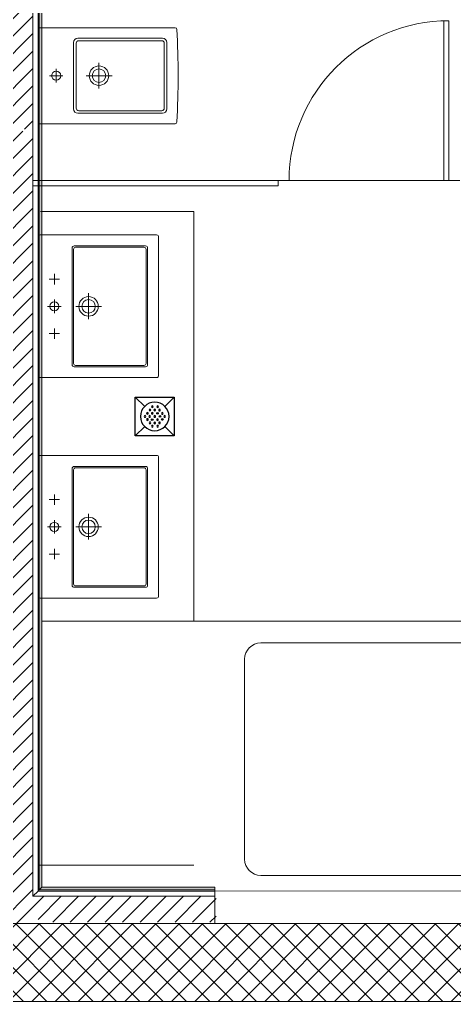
# Model space of a CAD drawing. Header units: millimetres. Extents: x -18512 to 101824, y -95768 to 52898.
# Drawn here: x 62117 to 63793, y -89132 to -85347 of the extents above; entities that cross this region are included whole.
import ezdxf

# ---------------------------------------------------------------- set-up
doc = ezdxf.new("R2010")
doc.units = ezdxf.units.MM
doc.header["$LTSCALE"] = 25
doc.layers.get('0').update_dxf_attribs({"color": 254, "lineweight": 0})
for name, color, linetype, lineweight in [('A-DOOR', 31, 'Continuous', 18), ('A-FLOR-OTLN', 6, 'Continuous', 18), ('I-FLR-TILE', 253, 'Continuous', 9), ('I-WALL', 2, 'Continuous', 9)]:
    doc.layers.add(name, color=color, linetype=linetype, lineweight=lineweight)
for name, color, linetype in [('AR WALL HATCH', 8, 'Continuous'), ('FLOOR DRAIN', 90, 'Continuous'), ('HAT', 8, 'Continuous')]:
    doc.layers.add(name, color=color, linetype=linetype)
pattern_1 = [(37.5, (59229.075, -128347.3092), (-0.16000313, 4.89413237), [0, -3.8608, 0, -4.318, 0, -4.1275]), (7.5, (59229.075, -128347.309), (4.4952328, 7.168251), [0, -2.0828, 0, -3.4798, 0, -1.3335]), (327.5, (59225.951, -128347.3092), (7.9099237, 0.01437185), [0, -1.27, 0, -4.572, 0, -5.969]), (317.5, (59225.951, -128347.309), (7.6355645, 2.2292932), [0, -0.635, 0, -2.9972, 0, -3.429])]
pattern_2 = [(45, (59229.075, -128347.31), (-33.67596, 33.67596), [])]

# ---------------------------------------------------------------- blocks, each defined once
blk = doc.blocks.new('C  Naga_Single-Flush-Dbl Acting - NAGA-Glass Door _GD01_-7050126-FIRST FLOOR FURNITURE PLAN')
at = {"layer": 'A-DOOR'}
for p, q in [((288, -10), (308, -10)), ((288, -626), (288, -10)), ((288, -10), (288, -626)), ((308, -10), (288, -10)), ((308, -10), (308, -626)), ((308, -626), (308, -10)), ((308, -626), (288, -626)), ((288, -626), (308, -626))]:
    blk.add_line(p, q, dxfattribs=at)
blk.add_arc((308, -10), 616, 180, 270, dxfattribs=at)
blk = doc.blocks.new('floor drain')
at = {"layer": 'FLOOR DRAIN', "linetype": 'Continuous'}
for p, q in [((-75, 75), (-38.9, 38.9)), ((75, 75), (38.9, 38.9)), ((-38.9, -38.9), (-75, -75)), ((38.9, -38.9), (75, -75))]:
    blk.add_line(p, q, dxfattribs=at)
blk.add_lwpolyline([(-75, -75), (75, -75), (75, 75), (-75, 75)], close=True, dxfattribs=at)
blk.add_circle((0, 0), 55, dxfattribs=at)
at = {"layer": 'FLOOR DRAIN', "color": 9, "linetype": 'Continuous'}
for centre in [(-9.4, 37.5), (11, 37.5), (-37.6, 0), (-28.1, 11.9), (-19.5, 0), (-18.6, 24.8), (0, 25.1), (0, 0), (10.6, 12.1), (18.3, 24.5), (38.2, 0), (-28.1, -11.9), (-18.6, -24.8), (-9.8, -12.2), (-9.4, -37.5), (0, -25.1), (11, -37.5), (18.3, -24.5), (29.1, -11.6)]:
    blk.add_circle(centre, 3.17, dxfattribs=at)
for centre, start, end in [((-9.8, 12.2), 0, 180), ((-9.8, 12.2), 180, 0), ((19.9, 0), 0, 180), ((19.9, 0), 180, 0), ((29.1, 11.6), 0, 180), ((29.1, 11.6), 180, 0), ((10.6, -12.1), 0, 180), ((10.6, -12.1), 180, 0)]:
    blk.add_arc(centre, 3.17, start, end, dxfattribs=at)
blk = doc.blocks.new('A$C6F726D13')
at = {"color": 252, "lineweight": 9}
for p, q in [((-523, -80), (-2275.9, -80)), ((-2535, -119.5), (-3135, -119.5)), ((-2535, -119.5), (-3135, -119.5)), ((-2338.9, -143), (-2338.9, -913.5)), ((-2275.9, -976.5), (-523, -976.5)), ((-2535, -1059.7), (-3120, -1059.7)), ((-2535, -2639.5), (-2535, -1059.7)), ((-2535, -2639.5), (-2535, -1059.7)), ((-3003.7, -1648.9), (-3003.7, -1199)), ((-2998.1, -1643.8), (-2998.1, -1204.1)), ((-2995.7, -1191), (-2720.4, -1191)), ((-2990.1, -1196.1), (-2726.6, -1196.1)), ((-2718.6, -1643.8), (-2718.6, -1204.1)), ((-2712.4, -1648.9), (-2712.4, -1199)), ((-2995.7, -1656.9), (-2720.4, -1656.9)), ((-2990.1, -1651.8), (-2726.6, -1651.8)), ((-2995.7, -2041), (-2720.4, -2041)), ((-3003.7, -2498.9), (-3003.7, -2049)), ((-2998.1, -2493.8), (-2998.1, -2054.1)), ((-2990.1, -2046.1), (-2726.6, -2046.1)), ((-2718.6, -2493.8), (-2718.6, -2054.1)), ((-2712.4, -2498.9), (-2712.4, -2049)), ((-2995.7, -2506.9), (-2720.4, -2506.9)), ((-2990.1, -2501.8), (-2726.6, -2501.8)), ((-3125, -2639.5), (-2535, -2639.5)), ((-3125, -2639.5), (-2535, -2639.5)), ((-2655.1, -3018.3), (-2981.1, -3018.3)), ((-2998.1, -3035.3), (-2998.1, -3291.3)), ((-2988.1, -3038.3), (-2988.1, -3288.3)), ((-2658.1, -3028.3), (-2978.1, -3028.3)), ((-2648.1, -3038.3), (-2648.1, -3288.3)), ((-2638.1, -3035.3), (-2638.1, -3291.3)), ((-2655.1, -3308.3), (-2981.1, -3308.3)), ((-2658.1, -3298.3), (-2978.1, -3298.3))]:
    blk.add_line(p, q, dxfattribs=at)
at = {"color": 252, "lineweight": 5}
for p, q in [((-2535, -1059.7), (335, -1059.7)), ((-2209.1, -2739.3), (-3135, -2739.3)), ((-3135, -2759.3), (-2209.1, -2759.3)), ((-1509.1, -2759.3), (-2209.1, -2759.3))]:
    blk.add_line(p, q, dxfattribs=at)
at = {"color": 252, "lineweight": 9, "ltscale": 30}
for p, q in [((-3051.9, -1318.9), (-3091.9, -1318.9)), ((-3071.9, -1338.9), (-3071.9, -1298.9)), ((-3071.9, -1397.9), (-3071.9, -1449.9)), ((-2940.1, -1474.7), (-2940.1, -1374.7)), ((-3045.9, -1423.9), (-3097.9, -1423.9)), ((-2989.4, -1423.9), (-2890.8, -1423.9)), ((-3071.9, -1548.9), (-3071.9, -1508.9)), ((-3051.9, -1528.9), (-3091.9, -1528.9)), ((-3071.9, -2188.9), (-3071.9, -2148.9)), ((-3051.9, -2168.9), (-3091.9, -2168.9)), ((-2940.1, -2324.7), (-2940.1, -2224.7)), ((-3071.9, -2247.9), (-3071.9, -2299.9)), ((-3045.9, -2273.9), (-3097.9, -2273.9)), ((-2989.4, -2273.9), (-2890.8, -2273.9)), ((-3051.9, -2378.9), (-3091.9, -2378.9)), ((-3071.9, -2398.9), (-3071.9, -2358.9)), ((-3065, -3137.3), (-3065, -3189.3)), ((-2900, -3114.1), (-2900, -3212.6)), ((-3091, -3163.3), (-3039, -3163.3)), ((-2849.3, -3163.3), (-2949.3, -3163.3))]:
    blk.add_line(p, q, dxfattribs=at)
at = {"color": 252, "lineweight": 9}
for points in [[(-3135, -1691.5), (-3135, -1157.5, -0.414214), (-3127, -1149.5), (-2678, -1149.5, -0.414214), (-2670, -1157.5), (-2670, -1691.5, -0.414214), (-2678, -1699.5), (-3127, -1699.5, -0.414214)], [(-3135, -2541.5), (-3135, -2007.5, -0.414214), (-3127, -1999.5), (-2678, -1999.5, -0.414214), (-2670, -2007.5), (-2670, -2541.5, -0.414214), (-2678, -2549.5), (-3127, -2549.5, -0.414214)], [(-3135, -2978.3), (-2606.6, -2978.3, -0.399035), (-2599.6, -2985, -0.026056), (-2599.6, -3341.7, -0.399035), (-2606.6, -3348.3), (-3135, -3348.3)]]:
    blk.add_lwpolyline(points, format="xyb", close=True, dxfattribs=at)
at = {"color": 252, "lineweight": 5}
blk.add_lwpolyline([(-2209.1, -2739.3), (-2209.1, -2759.3)], dxfattribs=at)
at = {"color": 252, "lineweight": 9}
for centre, radius in [((-2940.1, -1423.9), 37.5), ((-2940.1, -1423.9), 26), ((-3071.9, -1423.9), 17.5), ((-3071.9, -2273.9), 17.5), ((-2940.1, -2273.9), 37.5), ((-2940.1, -2273.9), 26), ((-2900, -3163.3), 37.5), ((-2900, -3163.3), 26), ((-3065, -3163.3), 17.5)]:
    blk.add_circle(centre, radius, dxfattribs=at)
for centre, radius, start, end in [((-2275.9, -143), 63, 90, 180), ((-2275.9, -913.5), 63, 180, 270), ((-2995.7, -1199), 8, 90, 180), ((-2990.1, -1204.1), 8, 90, 180), ((-2726.6, -1204.1), 8, 0, 90), ((-2720.4, -1199), 8, 0, 90), ((-2995.7, -1648.9), 8, 180, 270), ((-2990.1, -1643.8), 8, 180, 270), ((-2726.6, -1643.8), 8, 270, 0), ((-2720.4, -1648.9), 8, 270, 0), ((-2995.7, -2049), 8, 90, 180), ((-2720.4, -2049), 8, 0, 90), ((-2990.1, -2054.1), 8, 90, 180), ((-2726.6, -2054.1), 8, 0, 90), ((-2990.1, -2493.8), 8, 180, 270), ((-2726.6, -2493.8), 8, 270, 0), ((-2995.7, -2498.9), 8, 180, 270), ((-2720.4, -2498.9), 8, 270, 0), ((-2981.1, -3035.3), 17, 90, 180), ((-2655.1, -3035.3), 17, 0, 90), ((-2978.1, -3038.3), 10, 90, 180), ((-2658.1, -3038.3), 10, 0, 90), ((-2981.1, -3291.3), 17, 180, 270), ((-2978.1, -3288.3), 10, 180, 270), ((-2658.1, -3288.3), 10, 270, 0), ((-2655.1, -3291.3), 17, 270, 0)]:
    blk.add_arc(centre, radius, start, end, dxfattribs=at)
at = {"color": 252, "lineweight": 5}
for name, p in [('floor drain', (-2685, -1849.5)), ('C  Naga_Single-Flush-Dbl Acting - NAGA-Glass Door _GD01_-7050126-FIRST FLOOR FURNITURE PLAN', (-1859.1, -2749.3))]:
    blk.add_blockref(name, p, dxfattribs=at)
blk = doc.blocks.new('C  Naga_Single-Flush-Dbl Acting - NAGA-Glass Door _GD01_-7050126-FIRST FLOOR PLAN')
at = {"layer": 'A-DOOR'}
for p, q in [((288, -10), (308, -10)), ((288, -626), (288, -10)), ((288, -10), (288, -626)), ((308, -10), (288, -10)), ((308, -10), (308, -626)), ((308, -626), (308, -10)), ((308, -626), (288, -626)), ((288, -626), (308, -626))]:
    blk.add_line(p, q, dxfattribs=at)
blk.add_arc((308, -10), 616, 180, 270, dxfattribs=at)

msp = doc.modelspace()

# ---------------------------------------------------------------- hatches: boundary and pattern name
at = {"layer": 'AR WALL HATCH', "lineweight": 5}
h = msp.add_hatch(dxfattribs=at)
h.set_pattern_fill('ANSI31', color=256, scale=15, style=0)
h.set_pattern_definition(pattern_2)
h.paths.add_polyline_path([(62027.6, -85033.7), (62027.6, -84676.4), (62168.1, -84768.6), (62168.1, -84527.4), (61968.1, -84520.4), (61968.1, -85769.9), (62168.1, -85769.9), (62168.1, -84520.4), (62167.6, -84520.4), (62167.6, -85033.7)])
h = msp.add_hatch(dxfattribs=at)
h.set_pattern_fill('ANSI31', color=256, scale=15, style=0)
h.set_pattern_definition(pattern_2)
h.paths.add_polyline_path([(62168.1, -85776.9), (62168.1, -88832.4), (61968.1, -88832.4), (61968.1, -85776.9), (62081.5, -85776.9)], flags=0)
h = msp.add_hatch(dxfattribs=at)
h.set_pattern_fill('ANSI37', color=256, scale=20, style=0)
h.set_pattern_definition([(45, (59229.075, -128347.31), (-44.90128, 44.90128), []), (135, (59229.075, -128347.31), (-44.90128, -44.90128), [])])
h.paths.add_polyline_path([(61968.1, -88832.4), (64913.1, -88832.4), (64913.1, -89132.4), (61828.1, -89132.4), (61828.1, -88976.9), (61818.1, -88976.9), (61818.1, -88836.9), (61818.1, -88676.9), (61968.1, -88676.9)])
h = msp.add_hatch(dxfattribs=at)
h.set_pattern_fill('ANSI31', color=256, scale=15, style=0)
h.set_pattern_definition(pattern_2)
h.paths.add_polyline_path([(62874.2, -88726.9), (62874.2, -88826.9), (62188.1, -88826.9), (62188.1, -88812.4), (62168.1, -88812.4), (62168.1, -88726.9), (62569.6, -88726.9)], flags=0)
at = {"layer": 'HAT'}
h = msp.add_hatch(dxfattribs=at)
h.set_pattern_fill('AR-SAND', color=256, scale=0.1, style=0)
h.set_pattern_definition(pattern_1)
h.paths.add_polyline_path([(62193.1, -84552.4), (62193.1, -88701.9), (62203.1, -88691.9), (62203.1, -84562.4)])
h = msp.add_hatch(dxfattribs=at)
h.set_pattern_fill('AR-SAND', color=256, scale=0.1, style=0)
h.set_pattern_definition(pattern_1)
h.paths.add_polyline_path([(62193.1, -88701.9), (62869.3, -88701.9), (62869.3, -88691.9), (62203.1, -88691.9)])

# ---------------------------------------------------------------- linework, layer by layer
at = {"layer": 'A-FLOR-OTLN'}
msp.add_line((64848.3, -88705.6), (62868.2, -88706.9), dxfattribs=at)
at = {"layer": 'I-FLR-TILE', "lineweight": 13}
for points in [[(62168.1, -84527.4), (62168.1, -88726.9), (62188.1, -88706.9), (62188.1, -84547.4)], [(62188.1, -84547.4), (62188.1, -88706.9), (62193.1, -88701.9), (62193.1, -84552.4)], [(62193.1, -84552.4), (62193.1, -88701.9), (62203.1, -88691.9), (62203.1, -84562.4)], [(62168.1, -88726.9), (62869.3, -88726.9), (62869.3, -88706.9), (62188.1, -88706.9)], [(62188.1, -88706.9), (62869.3, -88706.9), (62869.3, -88701.9), (62193.1, -88701.9)], [(62193.1, -88701.9), (62869.3, -88701.9), (62869.3, -88691.9), (62203.1, -88691.9)]]:
    msp.add_lwpolyline(points, close=True, dxfattribs=at)
at = {"layer": 'I-WALL'}
for p, q in [((62168.1, -84527.4), (62168.1, -88726.9)), ((62188.1, -85967.6), (62168.1, -85967.6)), ((62188.1, -85987.6), (62168.1, -85987.6)), ((62188.1, -85967.6), (63114, -85967.6)), ((63114, -85987.6), (62188.1, -85987.6)), ((63114, -85967.6), (63114, -85987.6)), ((62869.3, -88726.9), (62168.1, -88726.9)), ((62869.3, -88829), (62869.3, -88726.9)), ((64873.1, -88832.4), (61968.1, -88832.4)), ((65978.1, -89132.4), (61828.1, -89132.4))]:
    msp.add_line(p, q, dxfattribs=at)

# ---------------------------------------------------------------- block references
at = {"color": 252, "xscale": -1, "rotation": 180}
msp.add_blockref('A$C6F726D13', (65323.1, -88726.9), dxfattribs=at)
at = {"layer": 'A-DOOR', "xscale": -1, "rotation": 180}
msp.add_blockref('C  Naga_Single-Flush-Dbl Acting - NAGA-Glass Door _GD01_-7050126-FIRST FLOOR PLAN', (63464, -85977.6), dxfattribs=at)

doc.saveas('drawing.dxf')
